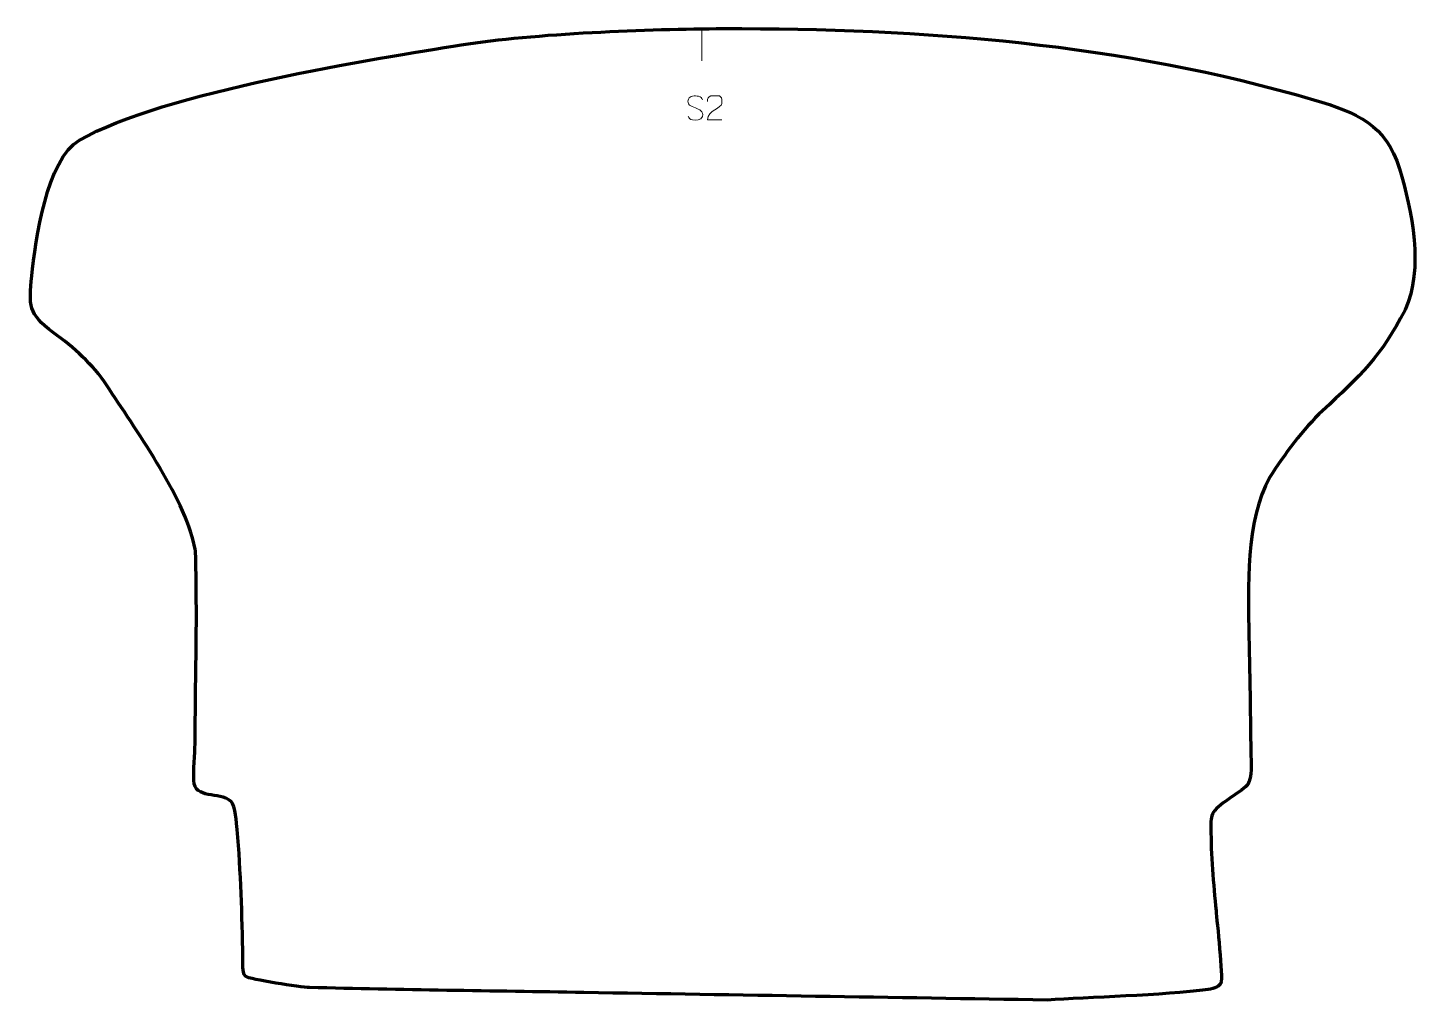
# Model space of a CAD drawing. Header units: millimetres. Extents: x 970 to 2409, y -174 to 828.
import ezdxf

# ---------------------------------------------------------------- set-up
doc = ezdxf.new("R2010")
doc.units = ezdxf.units.MM
doc.header["$MEASUREMENT"] = 0
doc.layers.add('layer 2', color=7, linetype='Continuous')

msp = doc.modelspace()

# ---------------------------------------------------------------- linework, layer by layer
at = {"layer": 'layer 2', "color": 242, "lineweight": 158}
msp.add_open_spline([(2020.9421, -174.3243), (2062.7417, -171.1979), (2140.1477, -169.719), (2186.8346, -163.4608), (2186.8346, -163.4608), (2193.542, -162.5617), (2198.6454, -159.8611), (2199.9529, -156.7521), (2199.9529, -156.7521), (2202.2946, -151.1841), (2195.8464, -92.7918), (2194.9164, -82.3107), (2194.9164, -82.3107), (2192.5107, -54.9663), (2189.456, -24.2354), (2189.7107, 3.0778), (2189.7107, 3.0778), (2189.761, 8.474), (2189.388, 10.4553), (2190.7659, 15.6902), (2190.7659, 15.6902), (2192.6151, 25.0719), (2215.5048, 36.7142), (2225.3082, 45.4995), (2225.3082, 45.4995), (2228.7568, 48.5899), (2230.4318, 52.4393), (2231.175, 62.8187), (2231.175, 62.8187), (2230.3933, 106.5314), (2229.8425, 156.4507), (2228.9092, 200.1706), (2228.9092, 200.1706), (2227.8611, 249.4419), (2225.2567, 320.2652), (2250.4166, 364.5108), (2250.4166, 364.5108), (2264.7499, 387.4171), (2284.904, 414.4274), (2304.6271, 433.2099), (2304.6271, 433.2099), (2343.5277, 468.9706), (2365.5613, 489.6238), (2389.7423, 537.119), (2389.7423, 537.119), (2409.3628, 578.6676), (2396.7256, 640.0946), (2384.0861, 682.3961), (2384.0861, 682.3961), (2369.7544, 728.6806), (2340.2565, 740.2471), (2295.7227, 753.7609), (2295.7227, 753.7609), (2098.5874, 811.4545), (1892.2212, 827.7551), (1687.1394, 827.0543), (1687.1394, 827.0543), (1611.3143, 826.8335), (1492.0143, 822.176), (1417.0585, 810.3497), (1417.0585, 810.3497), (1331.6594, 796.8758), (1108.4916, 761.1929), (1023.6578, 712.1228), (1023.6578, 712.1228), (989.6646, 692.4603), (978.1867, 609.0174), (974.455, 572.1235), (974.455, 572.1235), (971.3663, 541.5862), (970.3994, 533.2167), (996.5402, 513.7982), (996.5402, 513.7982), (1017.9173, 497.9185), (1037.3637, 481.3776), (1051.775, 459.1094), (1051.775, 459.1094), (1080.5167, 414.6982), (1130.4139, 346.798), (1142.2188, 293.0894), (1142.2188, 293.0894), (1143.538, 287.087), (1143.3981, 278.7652), (1143.5213, 273.2314), (1143.5213, 273.2314), (1144.8775, 212.3573), (1142.9724, 150.786), (1142.6396, 89.8346), (1142.6396, 89.8346), (1142.5914, 80.2164), (1140.9309, 61.1359), (1141.3636, 51.872), (1141.3636, 51.872), (1142.2941, 31.9604), (1166.9364, 41.2342), (1179.8707, 30.4372), (1179.8707, 30.4372), (1184.0869, 26.0702), (1185.5265, 8.016), (1186.107, 1.3765), (1186.107, 1.3765), (1189.8849, -41.802), (1191.0351, -87.0938), (1192.0365, -130.4761), (1192.0365, -130.4761), (1192.1737, -136.4206), (1190.9912, -145.2817), (1194.5348, -149.7807), (1194.5348, -149.7807), (1198.7295, -153.1112), (1251.6337, -161.1994), (1260.7578, -161.4294), (1260.7578, -161.4294), (1354.886, -163.8021), (1449.3574, -164.9787), (1543.5188, -166.556), (1543.5188, -166.556), (1702.6581, -169.2218), (1861.8003, -171.7984), (2020.9421, -174.3243)], degree=3, knots=[0, 0, 0, 0, 0.032258065, 0.032258065, 0.032258065, 0.032258065, 0.064516129, 0.064516129, 0.064516129, 0.064516129, 0.096774194, 0.096774194, 0.096774194, 0.096774194, 0.129032258, 0.129032258, 0.129032258, 0.129032258, 0.161290323, 0.161290323, 0.161290323, 0.161290323, 0.193548387, 0.193548387, 0.193548387, 0.193548387, 0.225806452, 0.225806452, 0.225806452, 0.225806452, 0.258064516, 0.258064516, 0.258064516, 0.258064516, 0.290322581, 0.290322581, 0.290322581, 0.290322581, 0.322580645, 0.322580645, 0.322580645, 0.322580645, 0.35483871, 0.35483871, 0.35483871, 0.35483871, 0.387096774, 0.387096774, 0.387096774, 0.387096774, 0.419354839, 0.419354839, 0.419354839, 0.419354839, 0.451612903, 0.451612903, 0.451612903, 0.451612903, 0.483870968, 0.483870968, 0.483870968, 0.483870968, 0.516129032, 0.516129032, 0.516129032, 0.516129032, 0.548387097, 0.548387097, 0.548387097, 0.548387097, 0.580645161, 0.580645161, 0.580645161, 0.580645161, 0.612903226, 0.612903226, 0.612903226, 0.612903226, 0.64516129, 0.64516129, 0.64516129, 0.64516129, 0.677419355, 0.677419355, 0.677419355, 0.677419355, 0.709677419, 0.709677419, 0.709677419, 0.709677419, 0.741935484, 0.741935484, 0.741935484, 0.741935484, 0.774193548, 0.774193548, 0.774193548, 0.774193548, 0.806451613, 0.806451613, 0.806451613, 0.806451613, 0.838709677, 0.838709677, 0.838709677, 0.838709677, 0.870967742, 0.870967742, 0.870967742, 0.870967742, 0.903225806, 0.903225806, 0.903225806, 0.903225806, 0.935483871, 0.935483871, 0.935483871, 0.935483871, 1, 1, 1, 1], dxfattribs=at)
at = {"layer": 'layer 2', "color": 250, "lineweight": 9}
msp.add_open_spline([(1665.0545, 826.877), (1665.0545, 826.877), (1665.0545, 793.8662), (1665.0545, 793.8662)], degree=3, dxfattribs=at)
for points, knots in [([(1658.2846, 745.4185), (1654.0363, 746.8889), (1649.1282, 748.6847), (1651.1333, 754.205), (1651.1333, 754.205), (1652.6368, 758.3449), (1657.8504, 757.9564), (1661.454, 757.3553), (1661.454, 757.3553), (1664.3146, 756.8781), (1665.1793, 755.6649), (1665.4899, 753.5808)], [0, 0, 0, 0, 0.25, 0.25, 0.25, 0.25, 0.5, 0.5, 0.5, 0.5, 1, 1, 1, 1]), ([(1685.656, 732.9314), (1680.7416, 732.9317), (1675.8272, 732.9317), (1670.9131, 732.9314), (1670.9131, 732.9314), (1670.9131, 742.8637), (1685.5641, 745.5049), (1685.656, 749.8152), (1685.656, 749.8152), (1685.6557, 751.2393), (1685.6557, 752.663), (1685.656, 754.0863), (1685.656, 754.0863), (1685.6391, 756.1634), (1683.5163, 757.8882), (1681.8453, 757.9055), (1681.8453, 757.9055), (1679.7721, 757.9051), (1677.6992, 757.9051), (1675.6268, 757.9055), (1675.6268, 757.9055), (1673.8047, 757.922), (1670.98, 756.1299), (1670.9131, 754.0363), (1670.9131, 754.0363), (1670.9131, 754.0363), (1670.9131, 751.9815), (1670.9131, 751.9815)], [0, 0, 0, 0, 0.125, 0.125, 0.125, 0.125, 0.25, 0.25, 0.25, 0.25, 0.375, 0.375, 0.375, 0.375, 0.5, 0.5, 0.5, 0.5, 0.625, 0.625, 0.625, 0.625, 0.75, 0.75, 0.75, 0.75, 1, 1, 1, 1]), ([(1658.2846, 745.4184), (1662.3032, 743.7717), (1667.3327, 741.8834), (1665.4987, 736.5231), (1665.4987, 736.5231), (1664.0389, 732.2567), (1659.1281, 732.5134), (1655.402, 733.0681), (1655.402, 733.0681), (1652.652, 733.4779), (1651.4311, 734.6914), (1651.0531, 736.8036)], [0, 0, 0, 0, 0.25, 0.25, 0.25, 0.25, 0.5, 0.5, 0.5, 0.5, 1, 1, 1, 1])]:
    msp.add_open_spline(points, degree=3, knots=knots, dxfattribs=at)

doc.saveas('drawing.dxf')
